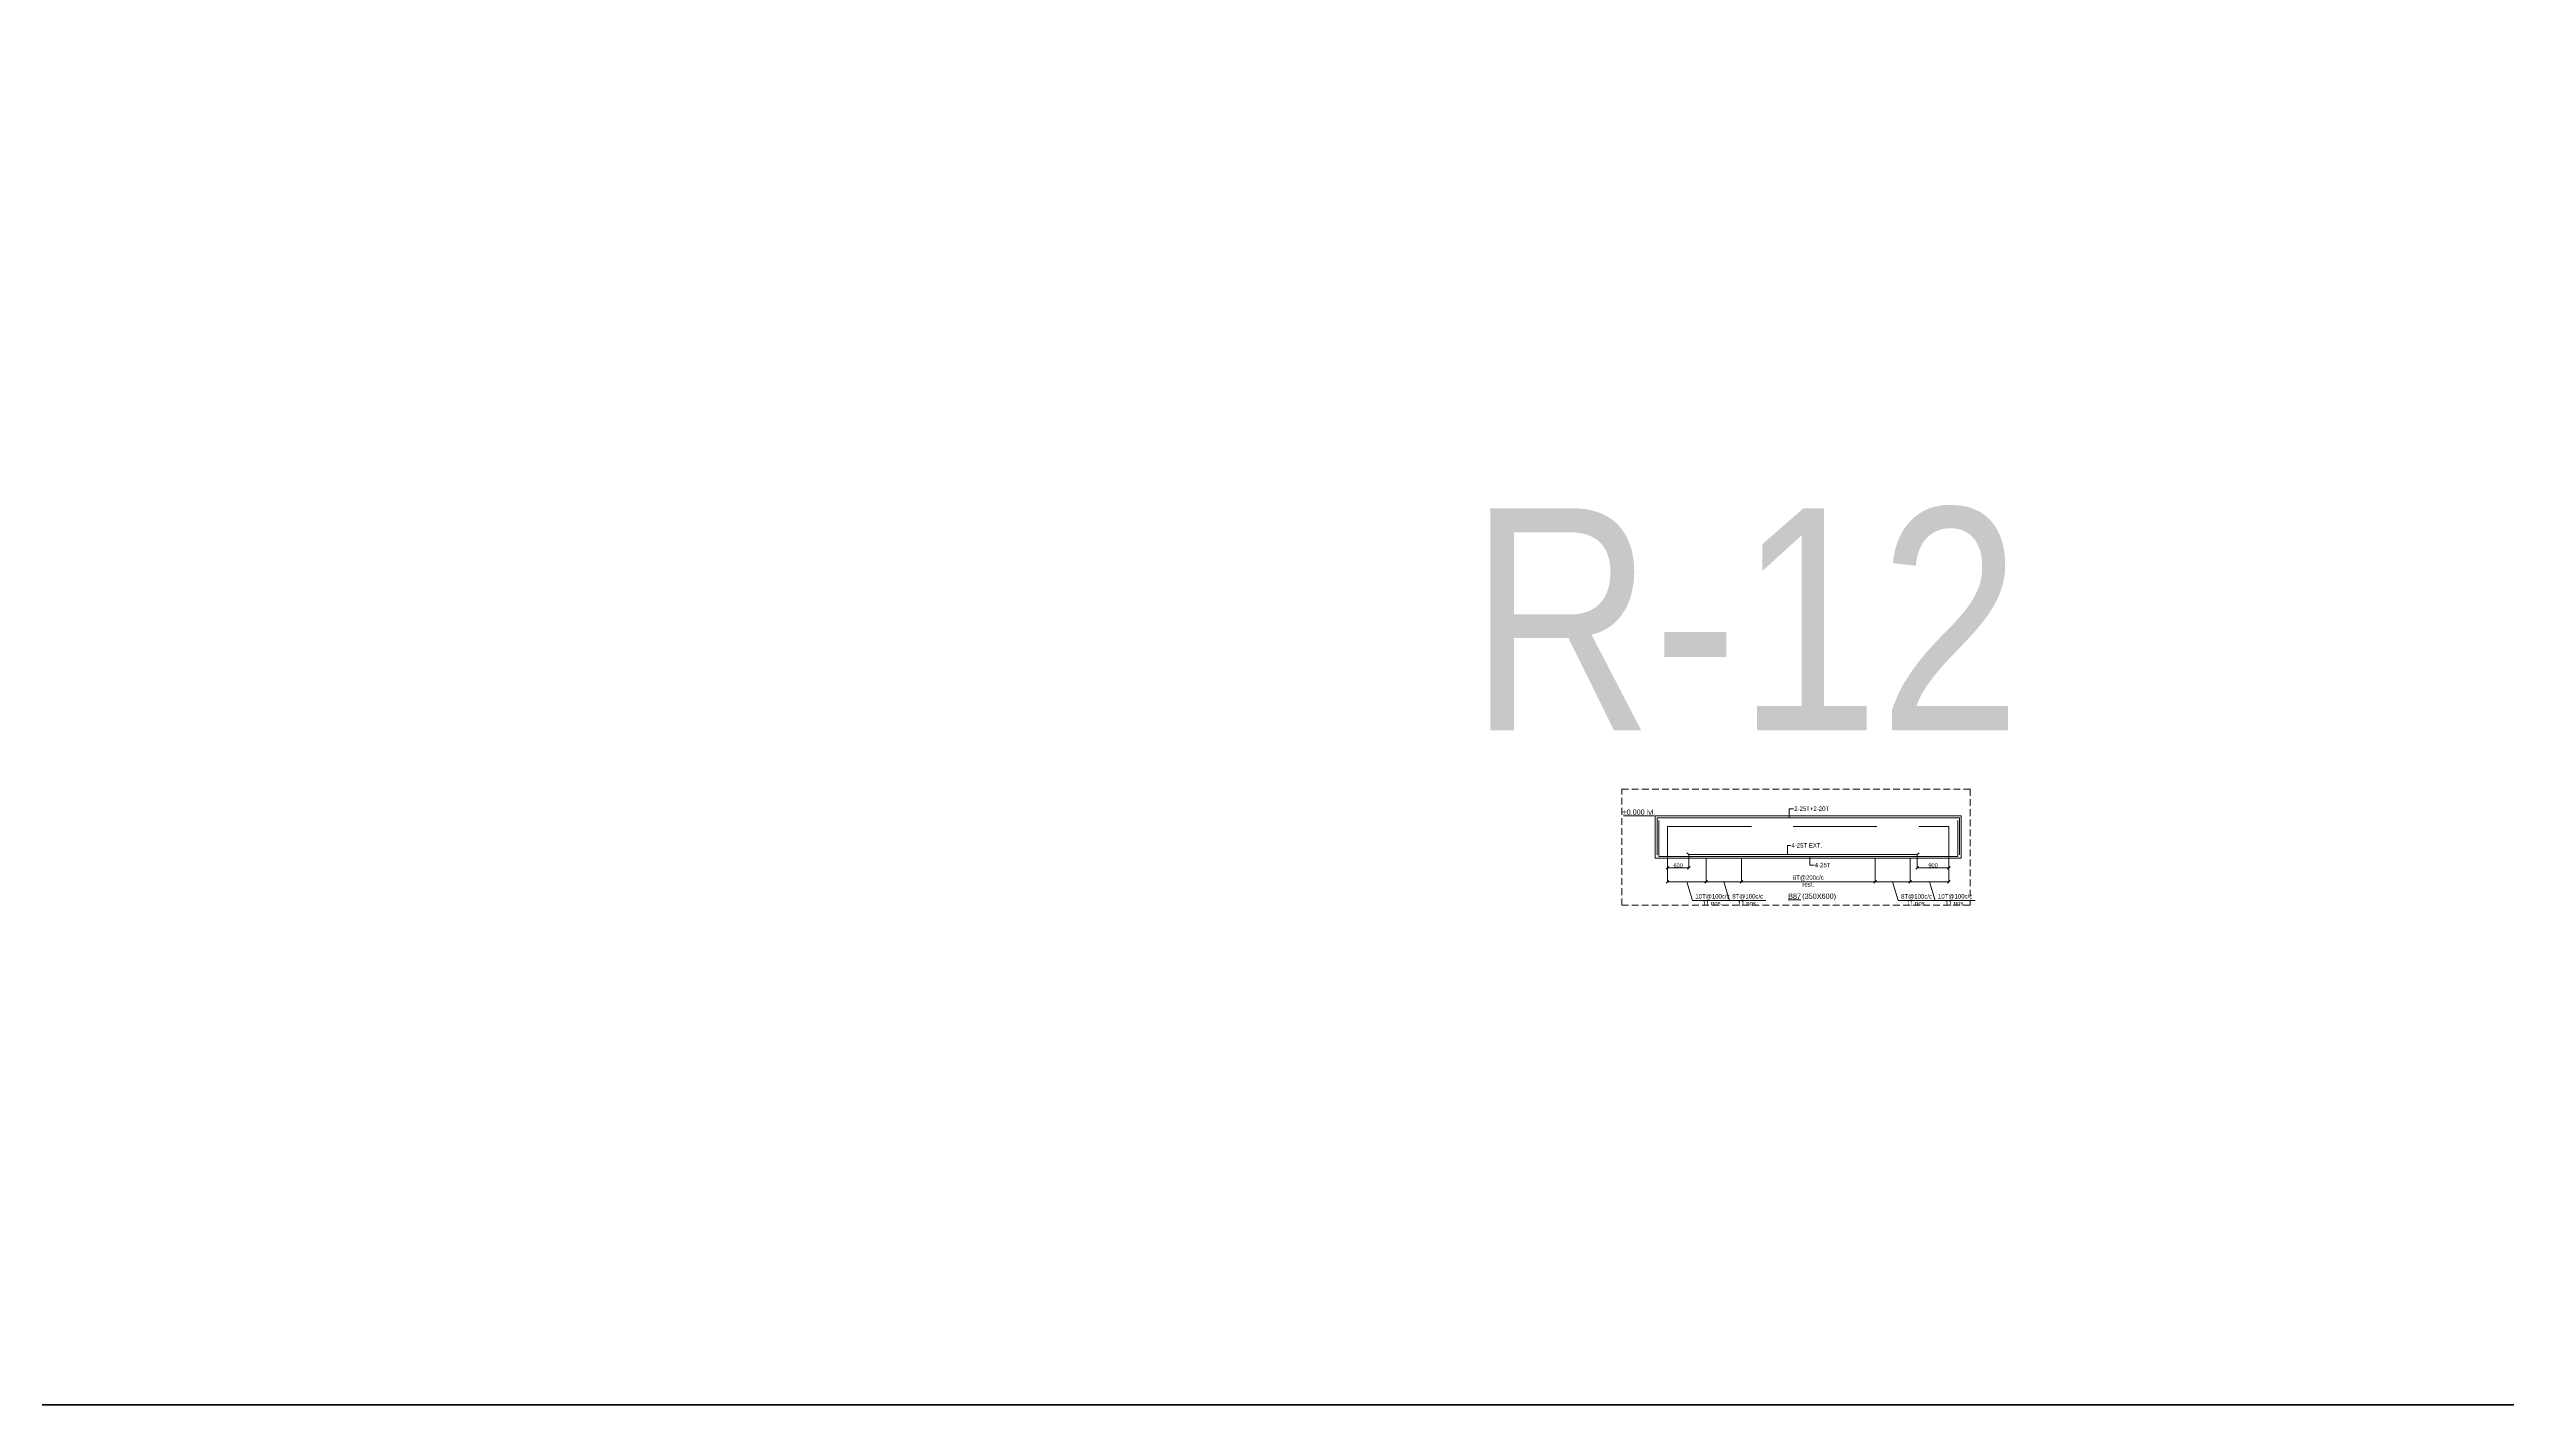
# Model space of a CAD drawing. Header units: millimetres. Extents: x 1112055 to 3390982, y -148532 to 766891.
# Drawn here: x 2900439 to 3040215, y -143610 to -66480 of the extents above; entities that cross this region are included whole.
import ezdxf
from ezdxf.enums import TextEntityAlignment as Align

# ---------------------------------------------------------------- set-up
doc = ezdxf.new("R2010")
doc.units = ezdxf.units.MM
doc.header["$PDMODE"] = 35
doc.header["$PDSIZE"] = -25
doc.linetypes.add('Hidden', pattern=[9.525, 6.35, -3.175])
for name, color, linetype, lineweight in [('B BEAM', 148, 'Continuous', 13), ('B BEAM IN LINE', 250, 'Continuous', 0), ('B STEEL', 34, 'Continuous', 15), ('B STEEL DIM', 216, 'Continuous', 13), ('B STEEL TEXT', 7, 'Continuous', 15), ('B STIRRUPS', 139, 'Continuous', 13), ('B-BEAM DOT', 251, 'Hidden', 9), ('B-BEAM NO', 215, 'Continuous', 18)]:
    doc.layers.add(name, color=color, linetype=linetype, lineweight=lineweight)
doc.layers.add('LEVEL-PLAN', color=12, linetype='Continuous')
doc.styles.add('SWINC', font='swissc.ttf')
doc.dimstyles.new('BHOOMI', dxfattribs={"dimtxt": 230, "dimasz": 150, "dimexe": 10, "dimexo": 0, "dimgap": 25, "dimtad": 1, "dimdec": 0, "dimzin": 0, "dimdsep": 46, "dimtxsty": 'SWINC', "dimblk": 'OBLIQUE', "dimcen": 0.09, "dimclrd": 250, "dimclre": 250, "dimclrt": 256, "dimaunit": 1, "dimadec": 3, "dimazin": 0, "dimtfac": 1, "dimtdec": 0, "dimtofl": 0, "dimtmove": 1, "dimatfit": 3, "dimfxl": 100, "dimtolj": 1, "dimtzin": 0, "dimlwd": 9, "dimlwe": 5, "dimarcsym": 0})

# ---------------------------------------------------------------- blocks, each defined once
blk = doc.blocks.new('_Oblique')
at = {"color": 0, "linetype": 'ByBlock', "lineweight": -2}
blk.add_line((-0.5, -0.5), (0.5, 0.5), dxfattribs=at)
blk = doc.blocks.new('*D6550')
at = {"layer": 'B STIRRUPS', "color": 250, "lineweight": 0, "transparency": 16777216}
for p, q in [((2996684, -112505), (2996684, -113861)), ((3004285, -112505), (3004285, -113861)), ((3004285, -113851), (2996684, -113851))]:
    blk.add_line(p, q, dxfattribs=at)
at = {"layer": 'Defpoints', "color": 0, "lineweight": 40, "transparency": 16777216}
for p in [(2996684, -112505), (3004285, -112505), (2996684, -113851)]:
    blk.add_point(p, dxfattribs=at)
at = {"layer": 'B STIRRUPS', "color": 250, "lineweight": 0, "transparency": 16777216, "xscale": 150, "yscale": 150, "zscale": 150, "rotation": 180}
blk.add_blockref('_Oblique', (2996684, -113851), dxfattribs=at)
at = {"layer": 'B STIRRUPS', "color": 250, "lineweight": 0, "transparency": 16777216, "xscale": 150, "yscale": 150, "zscale": 150}
blk.add_blockref('_Oblique', (3004285, -113851), dxfattribs=at)
at = {"layer": 'B STIRRUPS', "transparency": 16777216, "char_height": 250, "attachment_point": 5, "style": 'SWINC'}
for s, insert in [('\\A1;8T@200c/c', (3000485, -113636)), ('rest.', (3000485, -114001))]:
    blk.add_mtext(s, dxfattribs=dict(at, insert=insert))
blk = doc.blocks.new('*D6551')
at = {"layer": 'B STIRRUPS', "color": 250, "lineweight": 0, "transparency": 16777216}
for p, q in [((3006285, -112505), (3006285, -113861)), ((3008485, -112505), (3008485, -113861)), ((3006285, -113851), (3008485, -113851)), ((3007706, -114920), (3007385, -113851)), ((3009970, -114920), (3007706, -114920))]:
    blk.add_line(p, q, dxfattribs=at)
at = {"layer": 'Defpoints', "color": 0, "lineweight": 40, "transparency": 16777216}
for p in [(3006285, -112505), (3008485, -112505), (3008485, -113851)]:
    blk.add_point(p, dxfattribs=at)
at = {"layer": 'B STIRRUPS', "color": 250, "lineweight": 0, "transparency": 16777216, "xscale": 150, "yscale": 150, "zscale": 150, "rotation": 180}
blk.add_blockref('_Oblique', (3006285, -113851), dxfattribs=at)
at = {"layer": 'B STIRRUPS', "color": 250, "lineweight": 0, "transparency": 16777216, "xscale": 150, "yscale": 150, "zscale": 150}
blk.add_blockref('_Oblique', (3008485, -113851), dxfattribs=at)
at = {"layer": 'B STIRRUPS', "transparency": 16777216, "char_height": 250, "attachment_point": 5, "style": 'SWINC'}
for s, insert in [('\\A1;10T@100c/c', (3008838, -114705)), ('11 nos.', (3008838, -115070))]:
    blk.add_mtext(s, dxfattribs=dict(at, insert=insert))
blk = doc.blocks.new('*D6552')
at = {"layer": 'B STEEL DIM', "lineweight": 5, "transparency": 16777216}
for p, q in [((3006685, -112304), (3006685, -113069)), ((3008485, -112504), (3008485, -113069))]:
    blk.add_line(p, q, dxfattribs=at)
at = {"layer": 'B STEEL DIM', "lineweight": 9, "transparency": 16777216}
blk.add_line((3006685, -113059), (3008485, -113059), dxfattribs=at)
at = {"layer": 'Defpoints', "color": 0, "lineweight": 40, "transparency": 16777216}
for p in [(3006685, -112304), (3008485, -112504), (3008485, -113059)]:
    blk.add_point(p, dxfattribs=at)
at = {"layer": 'B STEEL DIM', "lineweight": 9, "transparency": 16777216, "xscale": 150, "yscale": 150, "zscale": 150, "rotation": 180}
blk.add_blockref('_Oblique', (3006685, -113059), dxfattribs=at)
at = {"layer": 'B STEEL DIM', "lineweight": 9, "transparency": 16777216, "xscale": 150, "yscale": 150, "zscale": 150}
blk.add_blockref('_Oblique', (3008485, -113059), dxfattribs=at)
at = {"layer": 'B STEEL DIM', "transparency": 16777216, "insert": (3007585, -112919), "char_height": 230, "attachment_point": 5, "style": 'SWINC'}
blk.add_mtext('\\A1;900', dxfattribs=at)
blk = doc.blocks.new('*D6553')
at = {"layer": 'B STEEL DIM', "lineweight": 5, "transparency": 16777216}
for p, q in [((2992485, -112504), (2992485, -113069)), ((2993685, -112304), (2993685, -113069))]:
    blk.add_line(p, q, dxfattribs=at)
at = {"layer": 'B STEEL DIM', "lineweight": 9, "transparency": 16777216}
blk.add_line((2993685, -113059), (2992485, -113059), dxfattribs=at)
at = {"layer": 'Defpoints', "color": 0, "lineweight": 40, "transparency": 16777216}
for p in [(2992485, -112504), (2992485, -113059), (2993685, -112304)]:
    blk.add_point(p, dxfattribs=at)
at = {"layer": 'B STEEL DIM', "lineweight": 9, "transparency": 16777216, "xscale": 150, "yscale": 150, "zscale": 150, "rotation": 180}
blk.add_blockref('_Oblique', (2992485, -113059), dxfattribs=at)
at = {"layer": 'B STEEL DIM', "lineweight": 9, "transparency": 16777216, "xscale": 150, "yscale": 150, "zscale": 150}
blk.add_blockref('_Oblique', (2993685, -113059), dxfattribs=at)
at = {"layer": 'B STEEL DIM', "transparency": 16777216, "insert": (2993085, -112919), "char_height": 230, "attachment_point": 5, "style": 'SWINC'}
blk.add_mtext('\\A1;600', dxfattribs=at)
blk = doc.blocks.new('*D6554')
at = {"layer": 'B STIRRUPS', "color": 250, "lineweight": 0, "transparency": 16777216}
for p, q in [((3004285, -112505), (3004285, -113861)), ((3006285, -112505), (3006285, -113861)), ((3004285, -113851), (3006285, -113851)), ((3005606, -114920), (3005285, -113851)), ((3007680, -114920), (3005606, -114920))]:
    blk.add_line(p, q, dxfattribs=at)
at = {"layer": 'Defpoints', "color": 0, "lineweight": 40, "transparency": 16777216}
for p in [(3004285, -112505), (3006285, -112505), (3006285, -113851)]:
    blk.add_point(p, dxfattribs=at)
at = {"layer": 'B STIRRUPS', "color": 250, "lineweight": 0, "transparency": 16777216, "xscale": 150, "yscale": 150, "zscale": 150, "rotation": 180}
blk.add_blockref('_Oblique', (3004285, -113851), dxfattribs=at)
at = {"layer": 'B STIRRUPS', "color": 250, "lineweight": 0, "transparency": 16777216, "xscale": 150, "yscale": 150, "zscale": 150}
blk.add_blockref('_Oblique', (3006285, -113851), dxfattribs=at)
at = {"layer": 'B STIRRUPS', "transparency": 16777216, "char_height": 250, "attachment_point": 5, "style": 'SWINC'}
for s, insert in [('\\A1;8T@100c/c', (3006643, -114705)), ('11 nos.', (3006643, -115070))]:
    blk.add_mtext(s, dxfattribs=dict(at, insert=insert))
blk = doc.blocks.new('*D6555')
at = {"layer": 'B STIRRUPS', "color": 250, "lineweight": 0, "transparency": 16777216}
for p, q in [((2992484, -112505), (2992484, -113861)), ((2994684, -112505), (2994684, -113861)), ((2994684, -113851), (2992484, -113851)), ((2993905, -114920), (2993584, -113851)), ((2996169, -114920), (2993905, -114920))]:
    blk.add_line(p, q, dxfattribs=at)
at = {"layer": 'Defpoints', "color": 0, "lineweight": 40, "transparency": 16777216}
for p in [(2992484, -112505), (2994684, -112505), (2992484, -113851)]:
    blk.add_point(p, dxfattribs=at)
at = {"layer": 'B STIRRUPS', "color": 250, "lineweight": 0, "transparency": 16777216, "xscale": 150, "yscale": 150, "zscale": 150, "rotation": 180}
blk.add_blockref('_Oblique', (2992484, -113851), dxfattribs=at)
at = {"layer": 'B STIRRUPS', "color": 250, "lineweight": 0, "transparency": 16777216, "xscale": 150, "yscale": 150, "zscale": 150}
blk.add_blockref('_Oblique', (2994684, -113851), dxfattribs=at)
at = {"layer": 'B STIRRUPS', "transparency": 16777216, "char_height": 250, "attachment_point": 5, "style": 'SWINC'}
for s, insert in [('\\A1;10T@100c/c', (2995037, -114705)), ('11 nos.', (2995037, -115070))]:
    blk.add_mtext(s, dxfattribs=dict(at, insert=insert))
blk = doc.blocks.new('*D6556')
at = {"layer": 'B STIRRUPS', "color": 250, "lineweight": 0, "transparency": 16777216}
for p, q in [((2994684, -112505), (2994684, -113861)), ((2996684, -112505), (2996684, -113861)), ((2996684, -113851), (2994684, -113851)), ((2996005, -114920), (2995684, -113851)), ((2998079, -114920), (2996005, -114920))]:
    blk.add_line(p, q, dxfattribs=at)
at = {"layer": 'Defpoints', "color": 0, "lineweight": 40, "transparency": 16777216}
for p in [(2994684, -112505), (2996684, -112505), (2994684, -113851)]:
    blk.add_point(p, dxfattribs=at)
at = {"layer": 'B STIRRUPS', "color": 250, "lineweight": 0, "transparency": 16777216, "xscale": 150, "yscale": 150, "zscale": 150, "rotation": 180}
blk.add_blockref('_Oblique', (2994684, -113851), dxfattribs=at)
at = {"layer": 'B STIRRUPS', "color": 250, "lineweight": 0, "transparency": 16777216, "xscale": 150, "yscale": 150, "zscale": 150}
blk.add_blockref('_Oblique', (2996684, -113851), dxfattribs=at)
at = {"layer": 'B STIRRUPS', "transparency": 16777216, "char_height": 250, "attachment_point": 5, "style": 'SWINC'}
for s, insert in [('\\A1;8T@100c/c', (2997042, -114705)), ('11 nos.', (2997042, -115070))]:
    blk.add_mtext(s, dxfattribs=dict(at, insert=insert))

msp = doc.modelspace()

# ---------------------------------------------------------------- linework, layer by layer
at = {"color": 3, "lineweight": 50}
msp.add_lwpolyline([(2773298.2, 60959.1), (3115995.5, 60959.1), (3115995.5, -143610.2), (2773298.2, -143610.2)], close=True, dxfattribs=at)
at = {"layer": 'B BEAM'}
msp.add_line((2989982.3, -110104.9), (2991720.3, -110104.9), dxfattribs=at)
at = {"layer": 'B BEAM', "ltscale": 25}
for p, q in [((2991784.6, -110104.9), (3009184.6, -110104.8)), ((2991784.6, -110104.9), (2991784.6, -112504.9)), ((3009184.6, -110104.8), (3009184.6, -112504.9)), ((2991784.6, -112504.9), (3009184.6, -112504.9))]:
    msp.add_line(p, q, dxfattribs=at)
at = {"layer": 'B BEAM IN LINE', "color": 250, "linetype": 'Hidden', "lineweight": 0, "ltscale": 60}
msp.add_lwpolyline([(2989884.1, -108585.1), (3009684.6, -108585.1), (3009684.6, -115176), (2989884.1, -115176)], close=True, dxfattribs=at)
at = {"layer": 'B STEEL', "color": 34, "lineweight": 9, "ltscale": 25}
for p, q in [((2991884.6, -110204.9), (3009084.6, -110204.8)), ((2991884.6, -110204.9), (2991884.6, -112314.2)), ((2991984.6, -110363.4), (2991984.6, -112404.9)), ((3008984.6, -110363.4), (3008984.6, -112404.9)), ((3009084.6, -110204.8), (3009084.6, -112314.2)), ((2991984.6, -112404.9), (3008984.6, -112404.9)), ((2993584.6, -112204.4), (2993684.6, -112304.4)), ((2993684.6, -112304.4), (3006684.6, -112304.4)), ((3006784.6, -112204.4), (3006684.6, -112304.4))]:
    msp.add_line(p, q, dxfattribs=at)
at = {"layer": 'B-BEAM DOT', "linetype": 'Hidden', "ltscale": 750}
for p, q in [((2992484.6, -110704.9), (2992484.6, -112504.9)), ((2992484.6, -110704.9), (3008484.6, -110704.9)), ((3008484.6, -110704.8), (3008484.6, -112504.9))]:
    msp.add_line(p, q, dxfattribs=at)

# ---------------------------------------------------------------- texts
at = {"color": 3, "lineweight": 30, "style": 'SWINC'}
msp.add_text('R-12', height=12630.83, dxfattribs=at).set_placement((2996887.2, -98820.4), align=Align.MIDDLE)
at = {"layer": 'B STEEL TEXT', "style": 'SWINC'}
for s, p in [('2-25T+2-20T', (2999683.8, -109818.5, 100)), ('4-25T EXT.', (2999526.8, -111903.6)), ('4-25T', (3000852.3, -113023.6))]:
    msp.add_text(s, height=250, dxfattribs=at).set_placement(p)
at = {"layer": 'B-BEAM NO', "ltscale": 25, "style": 'SWINC'}
for s, p in [('%%UB87', (2999704.1, -114822.1, 0)), ('(350X600)', (3001104, -114822.1))]:
    msp.add_text(s, height=300, dxfattribs=at).set_placement(p, align=Align.CENTER)
at = {"layer": 'LEVEL-PLAN', "linetype": 'ByBlock', "ltscale": 800, "style": 'SWINC'}
msp.add_text('%%P0.000 lvl.', height=300, dxfattribs=at).set_placement((2990837.6, -110040.7, 0), align=Align.CENTER)

# ---------------------------------------------------------------- dimensions: what is measured, and where the dimension line sits
at = {"layer": 'B STEEL DIM'}
dim = msp.add_linear_dim(base=(2992484.6, -113059.1), p1=(2993684.6, -112304.4), p2=(2992484.6, -112504.4), dimstyle='BHOOMI', override={"dimlfac": 0.5, "dimblk1": 'Oblique', "dimblk2": 'Oblique', "dimsah": 1, "dimclrd": 256, "dimclre": 256}, dxfattribs=at)
dim.commit()
dim.dimension.update_dxf_attribs({"geometry": '*D6553', "text_midpoint": (2993084.6, -112919.1)})
dim = msp.add_linear_dim(base=(3008484.6, -113059.1), p1=(3006684.6, -112304.4), p2=(3008484.6, -112504.4), angle=180, dimstyle='BHOOMI', override={"dimlfac": 0.5, "dimblk1": 'Oblique', "dimblk2": 'Oblique', "dimsah": 1, "dimclrd": 256, "dimclre": 256}, dxfattribs=at)
dim.commit()
dim.dimension.update_dxf_attribs({"geometry": '*D6552', "text_midpoint": (3007584.6, -112919.1)})
at = {"layer": 'B STIRRUPS'}
for base, p1, p2, text, picture, middle in [((2992484.4, -113851.3), (2994684.4, -112504.9), (2992484.4, -112504.9), '10T@100c/c\\X11 nos. ', '*D6555', (2993930, -114920.2)), ((2994684.1, -113851.3), (2996684.1, -112504.9), (2994684.1, -112504.9), '8T@100c/c\\X11 nos. ', '*D6556', (2996029.8, -114920.2)), ((2996684.1, -113851.3), (3004285.1, -112504.9), (2996684.1, -112504.9), '8T@200c/c\\Xrest. ', '*D6550', (3000484.6, -113851.3))]:
    dim = msp.add_linear_dim(base=base, p1=p1, p2=p2, text=text, dimstyle='BHOOMI', override={"dimscale": 1, "dimtxt": 250, "dimgap": 25, "dimlfac": 0.5, "dimtxsty": 'SWINC', "dimblk1": 'Oblique', "dimblk2": 'Oblique', "dimsah": 1, "dimlwd": 0, "dimlwe": 0}, dxfattribs=at)
    dim.commit()
    dim.dimension.update_dxf_attribs({"geometry": picture, "text_midpoint": middle})
for base, p1, p2, text, picture, middle in [((3006285.1, -113851.3), (3004285.1, -112504.9), (3006285.1, -112504.9), '8T@100c/c\\X11 nos. ', '*D6554', (3005630.7, -114920.2)), ((3008484.8, -113851.3), (3006284.8, -112504.9), (3008484.8, -112504.9), '10T@100c/c\\X11 nos. ', '*D6551', (3007730.5, -114920.2))]:
    dim = msp.add_linear_dim(base=base, p1=p1, p2=p2, angle=180, text=text, dimstyle='BHOOMI', override={"dimscale": 1, "dimtxt": 250, "dimgap": 25, "dimlfac": 0.5, "dimtxsty": 'SWINC', "dimblk1": 'Oblique', "dimblk2": 'Oblique', "dimsah": 1, "dimlwd": 0, "dimlwe": 0}, dxfattribs=at)
    dim.commit()
    dim.dimension.update_dxf_attribs({"geometry": picture, "text_midpoint": middle})

# ---------------------------------------------------------------- leaders
at = {"layer": 'B STEEL TEXT'}
for points in [[(2999408.1, -110204.9, 100), (2999408.1, -109702.3, 100), (2999643, -109702.3, 100)], [(2999304.3, -112304.4), (2999304.3, -111787.3), (2999496.5, -111787.3)], [(3000576.6, -112404.9), (3000576.6, -112907.4), (3000811.5, -112907.4)]]:
    msp.add_leader(points, dimstyle='BHOOMI', override={"dimtad": 0, "dimclrd": 256, "dimlwd": 0}, dxfattribs=at)

doc.saveas('drawing.dxf')
